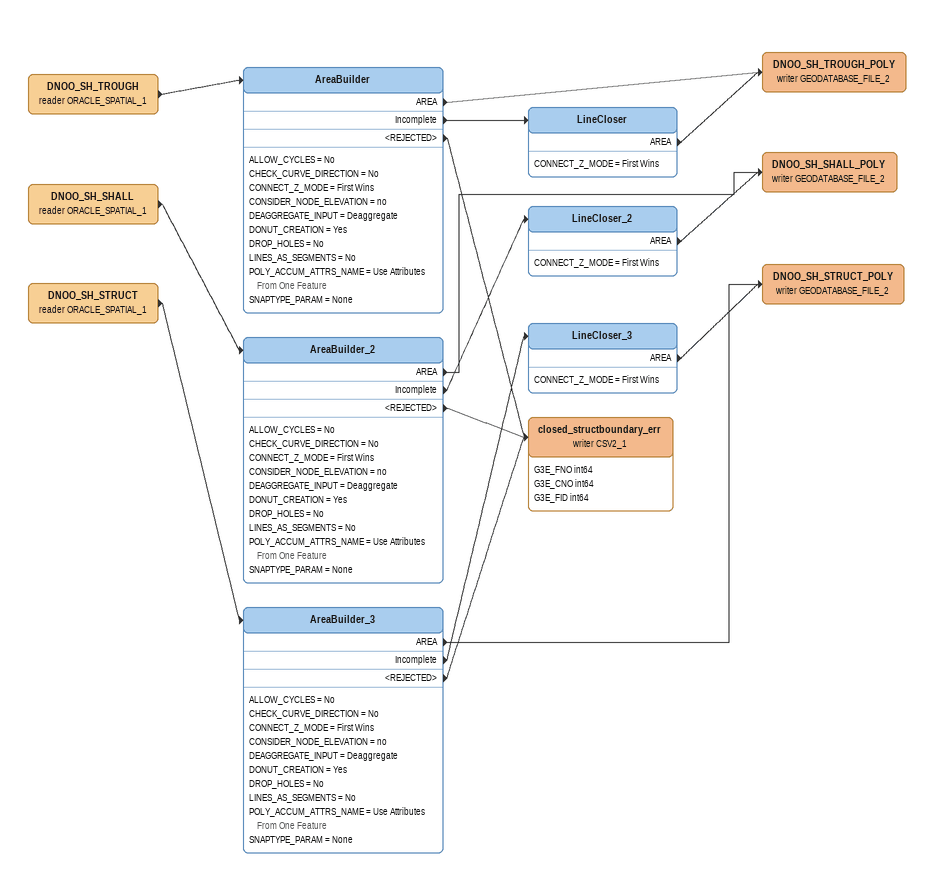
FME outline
DNOO_SH_TROUGH (reader ORACLE_SPATIAL_1)
    -> AreaBuilder
AreaBuilder
    ALLOW_CYCLES = No
    CHECK_CURVE_DIRECTION = No
    CONNECT_Z_MODE = First Wins
    CONSIDER_NODE_ELEVATION = no
    DEAGGREGATE_INPUT = Deaggregate
    DONUT_CREATION = Yes
    DROP_HOLES = No
    LINES_AS_SEGMENTS = No
    POLY_ACCUM_ATTRS_NAME = Use Attributes From One Feature
    SNAPTYPE_PARAM = None
    AREA -> DNOO_SH_TROUGH_POLY (writer GEODATABASE_FILE_2)
    Incomplete -> LineCloser
    <REJECTED> -> closed_structboundary_err (writer CSV2_1)
LineCloser
    CONNECT_Z_MODE = First Wins
    AREA -> DNOO_SH_TROUGH_POLY (writer GEODATABASE_FILE_2)
DNOO_SH_TROUGH_POLY (writer GEODATABASE_FILE_2)
DNOO_SH_SHALL (reader ORACLE_SPATIAL_1)
    -> AreaBuilder_2
AreaBuilder_2
    ALLOW_CYCLES = No
    CHECK_CURVE_DIRECTION = No
    CONNECT_Z_MODE = First Wins
    CONSIDER_NODE_ELEVATION = no
    DEAGGREGATE_INPUT = Deaggregate
    DONUT_CREATION = Yes
    DROP_HOLES = No
    LINES_AS_SEGMENTS = No
    POLY_ACCUM_ATTRS_NAME = Use Attributes From One Feature
    SNAPTYPE_PARAM = None
    AREA -> DNOO_SH_SHALL_POLY (writer GEODATABASE_FILE_2)
    Incomplete -> LineCloser_2
    <REJECTED> -> closed_structboundary_err (writer CSV2_1)
LineCloser_2
    CONNECT_Z_MODE = First Wins
    AREA -> DNOO_SH_SHALL_POLY (writer GEODATABASE_FILE_2)
DNOO_SH_SHALL_POLY (writer GEODATABASE_FILE_2)
DNOO_SH_STRUCT (reader ORACLE_SPATIAL_1)
    -> AreaBuilder_3
AreaBuilder_3
    ALLOW_CYCLES = No
    CHECK_CURVE_DIRECTION = No
    CONNECT_Z_MODE = First Wins
    CONSIDER_NODE_ELEVATION = no
    DEAGGREGATE_INPUT = Deaggregate
    DONUT_CREATION = Yes
    DROP_HOLES = No
    LINES_AS_SEGMENTS = No
    POLY_ACCUM_ATTRS_NAME = Use Attributes From One Feature
    SNAPTYPE_PARAM = None
    AREA -> DNOO_SH_STRUCT_POLY (writer GEODATABASE_FILE_2)
    Incomplete -> LineCloser_3
    <REJECTED> -> closed_structboundary_err (writer CSV2_1)
LineCloser_3
    CONNECT_Z_MODE = First Wins
    AREA -> DNOO_SH_STRUCT_POLY (writer GEODATABASE_FILE_2)
DNOO_SH_STRUCT_POLY (writer GEODATABASE_FILE_2)
closed_structboundary_err (writer CSV2_1)
    attributes: G3E_FNO int64, G3E_CNO int64, G3E_FID int64
